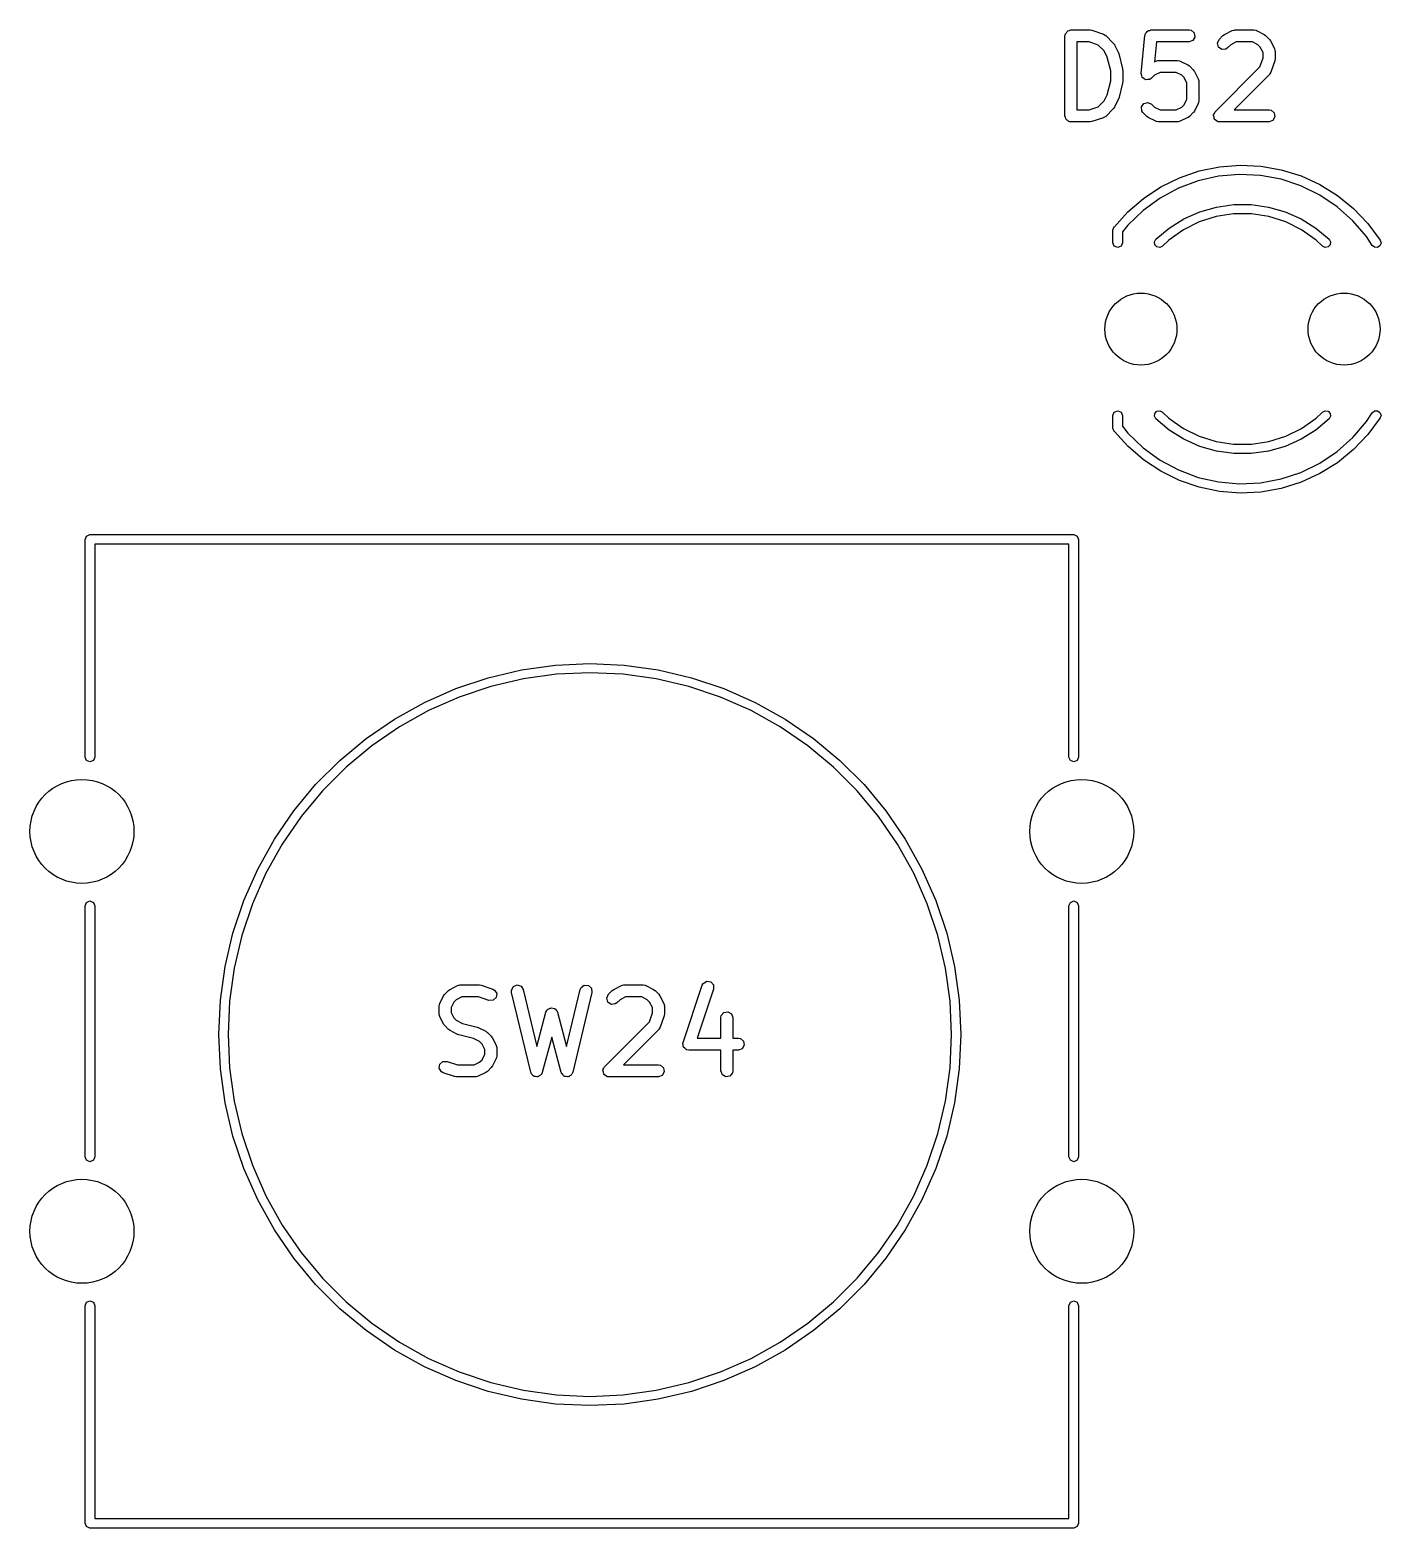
# Model space of a CAD drawing. Extents: x 36 to 247, y -101 to -40.
# Drawn here: x 176.63 to 193.52, y -78.87 to -60.14 of the extents above; entities that cross this region are included whole.
import ezdxf

# ---------------------------------------------------------------- set-up
doc = ezdxf.new("R2010")
doc.units = 0
doc.layers.add('BLACK', color=7, linetype='CONTINUOUS')

msp = doc.modelspace()

# ---------------------------------------------------------------- linework, layer by layer
at = {"layer": 'BLACK', "linetype": 'CONTINUOUS'}
for p, q in [((189.570714, -60.214819), (189.572431, -60.205077)), ((189.570714, -61.214819), (189.570714, -60.214819)), ((189.571853, -60.201795), (189.573519, -60.198909)), ((189.572431, -60.205077), (189.571853, -60.201795)), ((189.573519, -60.198909), (189.575237, -60.189167)), ((189.575237, -60.189167), (189.587762, -60.174239)), ((189.587762, -60.174239), (189.597505, -60.157366)), ((189.597505, -60.157366), (189.603863, -60.155051)), ((189.603863, -60.155051), (189.608214, -60.149867)), ((189.608214, -60.149867), (189.627405, -60.146482)), ((189.627405, -60.146482), (189.645714, -60.139819)), ((189.645714, -60.139819), (189.883809, -60.139819)), ((189.871639, -60.289819), (189.720714, -60.289819)), ((189.720714, -60.289819), (189.720714, -61.139819)), ((189.986152, -60.32799), (189.871639, -60.289819)), ((189.883809, -60.139819), (189.905891, -60.143712)), ((189.905891, -60.143712), (189.907526, -60.143668)), ((189.907526, -60.143668), (190.050383, -60.191287)), ((190.050383, -60.191287), (190.073288, -60.203689)), ((190.073288, -60.203689), (190.075635, -60.20751)), ((190.075635, -60.20751), (190.079699, -60.209405)), ((190.079699, -60.209405), (190.174937, -60.304643)), ((190.174937, -60.304643), (190.187799, -60.323011)), ((190.523467, -60.683546), (190.571086, -60.207356)), ((190.571086, -60.207356), (190.57216, -60.203537)), ((190.571853, -60.201795), (190.573407, -60.199102)), ((190.57216, -60.203537), (190.571853, -60.201795)), ((190.573407, -60.199102), (190.578139, -60.182282)), ((190.578139, -60.182282), (190.589541, -60.171159)), ((190.589541, -60.171159), (190.597505, -60.157366)), ((190.597505, -60.157366), (190.607356, -60.15378)), ((190.607356, -60.15378), (190.614863, -60.146458)), ((190.614863, -60.146458), (190.630746, -60.145266)), ((190.630746, -60.145266), (190.645714, -60.139819)), ((190.645714, -60.139819), (191.121904, -60.139819)), ((190.713588, -60.289819), (190.688769, -60.538009)), ((191.121904, -60.289819), (190.713588, -60.289819)), ((191.121904, -60.139819), (191.147556, -60.144342)), ((191.170113, -60.272272), (191.121904, -60.289819)), ((191.147556, -60.144342), (191.186856, -60.177319)), ((191.195765, -60.227843), (191.170113, -60.272272)), ((191.186856, -60.177319), (191.195765, -60.227843)), ((191.475762, -60.303521), (191.497443, -60.257024)), ((191.489039, -60.353075), (191.475762, -60.303521)), ((191.497443, -60.257024), (191.545062, -60.209405)), ((191.545062, -60.209405), (191.563428, -60.196545)), ((191.563428, -60.196545), (191.564554, -60.195356)), ((191.564554, -60.195356), (191.659792, -60.147737)), ((191.711038, -60.289819), (191.642522, -60.324077)), ((191.659792, -60.147737), (191.684758, -60.140311)), ((191.684758, -60.140311), (191.689119, -60.141352)), ((191.689119, -60.141352), (191.693333, -60.139819)), ((191.693333, -60.139819), (191.931428, -60.139819)), ((191.913723, -60.289819), (191.711038, -60.289819)), ((191.982239, -60.324077), (191.913723, -60.289819)), ((191.931428, -60.139819), (191.95708, -60.144342)), ((191.95708, -60.144342), (191.960515, -60.147224)), ((191.960515, -60.147224), (191.964969, -60.147737)), ((191.964969, -60.147737), (192.060207, -60.195356)), ((192.060207, -60.195356), (192.078217, -60.208714)), ((192.078217, -60.208714), (192.079699, -60.209405)), ((192.079699, -60.209405), (192.127318, -60.257024)), ((192.127318, -60.257024), (192.140177, -60.27539)), ((192.140177, -60.27539), (192.141367, -60.276516)), ((192.141367, -60.276516), (192.188986, -60.371754)), ((190.060265, -60.402103), (189.986152, -60.32799)), ((190.098758, -60.47909), (190.060265, -60.402103)), ((190.142142, -60.652624), (190.098758, -60.47909)), ((190.187799, -60.323011), (190.188986, -60.324135)), ((190.188986, -60.324135), (190.236605, -60.419373)), ((190.236605, -60.419373), (190.240295, -60.431779)), ((190.240295, -60.431779), (190.242284, -60.434724)), ((190.242284, -60.434724), (190.289903, -60.6252)), ((191.531065, -60.382502), (191.489039, -60.353075)), ((191.582172, -60.37803), (191.531065, -60.382502)), ((191.603509, -60.36309), (191.582172, -60.37803)), ((191.642522, -60.324077), (191.603509, -60.36309)), ((192.012646, -60.354484), (191.982239, -60.324077)), ((192.008732, -60.602876), (192.046904, -60.488363)), ((192.046904, -60.423), (192.012646, -60.354484)), ((192.046904, -60.488363), (192.046904, -60.423)), ((192.188986, -60.371754), (192.196412, -60.39672)), ((192.196412, -60.39672), (192.19537, -60.401081)), ((192.19537, -60.401081), (192.196904, -60.405295)), ((192.196904, -60.405295), (192.196904, -60.500533)), ((190.142142, -60.777013), (190.142142, -60.652624)), ((190.289903, -60.6252), (190.290956, -60.640132)), ((190.290956, -60.640132), (190.292142, -60.64339)), ((190.292142, -60.64339), (190.292142, -60.786247)), ((190.523381, -60.684473), (190.523589, -60.684026)), ((190.529907, -60.708832), (190.523381, -60.684473)), ((190.523589, -60.684026), (190.523467, -60.683546)), ((190.688769, -60.538009), (190.707411, -60.528689)), ((190.758657, -60.670771), (190.690141, -60.705029)), ((190.707411, -60.528689), (190.732377, -60.521263)), ((190.732377, -60.521263), (190.736738, -60.522304)), ((190.736738, -60.522304), (190.740952, -60.520771)), ((190.740952, -60.520771), (190.979047, -60.520771)), ((190.961342, -60.670771), (190.758657, -60.670771)), ((191.029858, -60.705029), (190.961342, -60.670771)), ((190.979047, -60.520771), (191.004699, -60.525294)), ((191.004699, -60.525294), (191.008134, -60.528176)), ((191.008134, -60.528176), (191.012588, -60.528689)), ((191.012588, -60.528689), (191.107826, -60.576308)), ((191.107826, -60.576308), (191.125836, -60.589666)), ((191.125836, -60.589666), (191.127318, -60.590357)), ((191.127318, -60.590357), (191.174937, -60.637976)), ((191.174937, -60.637976), (191.187796, -60.656342)), ((191.187796, -60.656342), (191.188986, -60.657468)), ((191.188986, -60.657468), (191.236605, -60.752706)), ((191.449824, -61.161786), (192.008732, -60.602876)), ((192.145436, -60.667107), (192.133033, -60.690012)), ((192.193055, -60.524251), (192.145436, -60.667107)), ((192.196904, -60.500533), (192.19301, -60.522615)), ((192.19301, -60.522615), (192.193055, -60.524251)), ((190.098758, -60.950547), (190.142142, -60.777013)), ((190.289903, -60.804437), (190.242284, -60.994913)), ((190.292142, -60.786247), (190.289542, -60.800988)), ((190.289542, -60.800988), (190.289903, -60.804437)), ((190.53613, -60.733262), (190.529907, -60.708832)), ((190.53653, -60.733549), (190.53613, -60.733262)), ((190.536658, -60.734027), (190.53653, -60.733549)), ((190.557292, -60.748475), (190.536658, -60.734027)), ((190.577786, -60.763208), (190.557292, -60.748475)), ((190.578279, -60.76317), (190.577786, -60.763208)), ((190.578684, -60.763454), (190.578279, -60.76317)), ((190.603787, -60.761257), (190.578684, -60.763454)), ((190.628946, -60.75937), (190.603787, -60.761257)), ((190.629299, -60.759024), (190.628946, -60.75937)), ((190.629791, -60.758982), (190.629299, -60.759024)), ((190.651128, -60.744042), (190.629791, -60.758982)), ((190.690141, -60.705029), (190.651128, -60.744042)), ((191.060265, -60.735436), (191.029858, -60.705029)), ((191.094523, -60.803952), (191.060265, -60.735436)), ((191.094523, -61.006637), (191.094523, -60.803952)), ((191.236605, -60.752706), (191.244031, -60.777672)), ((191.244031, -60.777672), (191.242989, -60.782033)), ((191.242989, -60.782033), (191.244523, -60.786247)), ((191.244523, -60.786247), (191.244523, -61.024342)), ((192.127318, -60.696423), (191.683923, -61.139819)), ((192.129213, -60.692358), (192.127318, -60.696423)), ((192.133033, -60.690012), (192.129213, -60.692358)), ((189.986152, -61.101647), (190.060264, -61.027534)), ((190.060264, -61.027534), (190.098758, -60.950547)), ((190.236605, -61.010264), (190.188986, -61.105502)), ((190.237011, -61.006735), (190.236605, -61.010264)), ((190.242284, -60.994913), (190.237011, -61.006735)), ((190.525651, -61.100168), (190.555077, -61.058143)), ((190.555077, -61.058143), (190.604632, -61.044866)), ((190.604632, -61.044866), (190.651129, -61.066548)), ((191.060264, -61.075153), (191.094523, -61.006637)), ((191.236605, -61.057883), (191.188986, -61.153121)), ((191.237117, -61.053429), (191.236605, -61.057883)), ((191.24, -61.049994), (191.237117, -61.053429)), ((191.244523, -61.024342), (191.24, -61.049994)), ((189.577377, -61.233127), (189.570714, -61.214819)), ((189.580762, -61.252319), (189.577377, -61.233127)), ((189.720714, -61.139819), (189.871639, -61.139819)), ((189.871639, -61.139819), (189.986152, -61.101647)), ((190.050383, -61.238351), (189.907526, -61.28597)), ((190.053895, -61.235563), (190.050383, -61.238351)), ((190.058362, -61.235173), (190.053895, -61.235563)), ((190.079699, -61.220233), (190.058362, -61.235173)), ((190.174938, -61.124993), (190.079699, -61.220233)), ((190.175629, -61.12351), (190.174938, -61.124993)), ((190.188986, -61.105502), (190.175629, -61.12351)), ((190.530121, -61.151275), (190.525651, -61.100168)), ((190.545061, -61.172612), (190.530121, -61.151275)), ((190.59268, -61.220232), (190.545061, -61.172612)), ((190.594161, -61.220922), (190.59268, -61.220232)), ((190.612173, -61.234282), (190.594161, -61.220922)), ((190.707411, -61.281901), (190.612173, -61.234282)), ((190.651129, -61.066548), (190.690141, -61.105561)), ((190.690141, -61.105561), (190.758657, -61.139819)), ((190.758657, -61.139819), (190.961342, -61.139819)), ((190.961342, -61.139819), (191.029857, -61.105561)), ((191.107826, -61.234282), (191.012588, -61.281901)), ((191.029857, -61.105561), (191.060264, -61.075153)), ((191.10895, -61.233094), (191.107826, -61.234282)), ((191.127319, -61.220232), (191.10895, -61.233094)), ((191.174937, -61.172613), (191.127319, -61.220232)), ((191.175627, -61.171131), (191.174937, -61.172613)), ((191.188986, -61.153121), (191.175627, -61.171131)), ((191.428143, -61.208283), (191.429592, -61.205175)), ((191.433984, -61.230085), (191.428143, -61.208283)), ((191.428996, -61.201795), (191.440286, -61.182239)), ((191.429592, -61.205175), (191.428996, -61.201795)), ((191.437905, -61.252319), (191.433984, -61.230085)), ((191.440286, -61.182239), (191.449824, -61.161786)), ((191.683923, -61.139819), (192.121904, -61.139819)), ((192.121904, -61.139819), (192.147556, -61.144342)), ((192.147556, -61.144342), (192.186856, -61.177319)), ((192.195765, -61.227843), (192.170113, -61.272272)), ((192.186856, -61.177319), (192.195765, -61.227843)), ((189.585946, -61.256669), (189.580762, -61.252319)), ((189.588261, -61.263028), (189.585946, -61.256669)), ((189.605134, -61.27277), (189.588261, -61.263028)), ((189.620062, -61.285296), (189.605134, -61.27277)), ((189.629804, -61.287013), (189.620062, -61.285296)), ((189.63269, -61.28868), (189.629804, -61.287013)), ((189.635972, -61.288101), (189.63269, -61.28868)), ((189.645714, -61.289819), (189.635972, -61.288101)), ((189.883809, -61.289819), (189.645714, -61.289819)), ((189.885347, -61.289258), (189.883809, -61.289819)), ((189.907526, -61.28597), (189.885347, -61.289258)), ((190.711864, -61.282413), (190.707411, -61.281901)), ((190.7153, -61.285296), (190.711864, -61.282413)), ((190.740952, -61.289819), (190.7153, -61.285296)), ((190.979047, -61.289819), (190.740952, -61.289819)), ((190.98326, -61.288285), (190.979047, -61.289819)), ((190.987621, -61.289327), (190.98326, -61.288285)), ((191.012588, -61.281901), (190.987621, -61.289327)), ((191.440532, -61.254523), (191.437905, -61.252319)), ((191.44142, -61.257837), (191.440532, -61.254523)), ((191.459911, -61.270785), (191.44142, -61.257837)), ((191.477205, -61.285296), (191.459911, -61.270785)), ((191.481789, -61.286104), (191.477205, -61.285296)), ((191.483446, -61.287264), (191.481789, -61.286104)), ((191.486734, -61.286976), (191.483446, -61.287264)), ((191.502857, -61.289819), (191.486734, -61.286976)), ((192.121904, -61.289819), (191.502857, -61.289819)), ((192.170113, -61.272272), (192.121904, -61.289819)), ((190.769315, -62.102165), (191.001946, -61.987524)), ((191.001946, -61.987524), (191.24719, -61.903171)), ((191.491445, -61.968668), (191.235734, -62.026594)), ((191.24719, -61.903171), (191.501122, -61.850457)), ((191.75264, -61.945852), (191.491445, -61.968668)), ((191.501122, -61.850457), (191.759677, -61.830225)), ((192.014522, -61.958564), (191.75264, -61.945852)), ((191.759677, -61.830225), (192.018718, -61.8428)), ((192.272279, -62.006572), (192.014522, -61.958564)), ((192.018718, -61.8428), (192.274098, -61.88798)), ((192.274098, -61.88798), (192.52173, -61.965041)), ((192.52173, -61.965041), (192.75765, -62.072751)), ((190.553019, -62.24526), (190.769315, -62.102165)), ((190.990204, -62.118565), (190.759366, -62.242893)), ((191.235734, -62.026594), (190.990204, -62.118565)), ((192.521178, -62.088993), (192.272279, -62.006572)), ((192.756645, -62.204314), (192.521178, -62.088993)), ((192.75765, -62.072751), (192.978084, -62.209386)), ((190.356521, -62.414519), (190.553019, -62.24526)), ((190.759366, -62.242893), (190.54746, -62.397293)), ((191.257145, -62.413827), (191.466141, -62.353988)), ((191.466141, -62.353988), (191.681425, -62.323784)), ((191.681425, -62.323784), (191.898818, -62.323801)), ((191.898818, -62.323801), (192.114098, -62.354039)), ((192.114098, -62.354039), (192.323084, -62.413911)), ((192.974355, -62.350416), (192.756645, -62.204314)), ((193.17031, -62.524615), (192.974355, -62.350416)), ((192.978084, -62.209386), (193.179503, -62.372758)), ((190.188353, -62.601251), (190.356521, -62.414519)), ((190.54746, -62.397293), (190.358378, -62.578929)), ((190.874056, -62.617208), (191.058498, -62.502139)), ((191.249668, -62.540649), (191.051344, -62.638949)), ((191.058498, -62.502139), (191.257145, -62.413827)), ((191.460685, -62.473809), (191.249668, -62.540649)), ((191.679438, -62.440001), (191.460685, -62.473809)), ((191.900788, -62.440019), (191.679438, -62.440001)), ((192.119535, -62.473861), (191.900788, -62.440019)), ((192.330541, -62.540733), (192.119535, -62.473861)), ((192.323084, -62.413911), (192.521718, -62.502253)), ((192.52885, -62.639065), (192.330541, -62.540733)), ((192.521718, -62.502253), (192.706142, -62.617352)), ((193.34091, -62.723711), (193.17031, -62.524615)), ((193.179503, -62.372758), (193.358683, -62.560254)), ((190.17, -62.644), (190.170366, -62.643116)), ((190.17, -62.8), (190.17, -62.644)), ((190.170052, -62.641993), (190.182965, -62.607232)), ((190.170366, -62.643116), (190.170052, -62.641993)), ((190.182965, -62.607232), (190.182966, -62.607233)), ((190.182966, -62.607233), (190.187158, -62.602578)), ((190.187158, -62.602578), (190.187574, -62.601574)), ((190.187574, -62.601574), (190.188353, -62.601251)), ((190.358378, -62.578929), (190.29, -62.66535)), ((190.29, -62.66535), (190.29, -62.8)), ((190.707401, -62.756801), (190.874056, -62.617208)), ((191.051344, -62.638949), (190.87037, -62.766402)), ((192.709804, -62.766546), (192.52885, -62.639065)), ((192.706142, -62.617352), (192.872775, -62.75697)), ((193.411912, -62.833913), (193.34091, -62.723711)), ((193.358683, -62.560254), (193.512756, -62.768872)), ((190.187574, -62.842426), (190.17, -62.8)), ((190.23, -62.86), (190.187574, -62.842426)), ((190.272426, -62.842426), (190.23, -62.86)), ((190.29, -62.8), (190.272426, -62.842426)), ((190.68996, -62.789525), (190.707401, -62.7568)), ((190.695086, -62.826251), (190.68996, -62.789525)), ((190.72082, -62.85295), (190.695086, -62.826251)), ((190.707401, -62.7568), (190.707401, -62.756801)), ((190.757333, -62.859424), (190.72082, -62.85295)), ((190.790677, -62.8432), (190.757333, -62.859424)), ((190.790678, -62.843201), (190.790677, -62.8432)), ((190.87037, -62.766402), (190.790678, -62.843201)), ((192.789484, -62.843357), (192.709804, -62.766546)), ((192.789485, -62.843356), (192.789484, -62.843357)), ((192.822827, -62.859586), (192.789485, -62.843356)), ((192.85934, -62.853117), (192.822827, -62.859586)), ((192.885079, -62.826422), (192.85934, -62.853117)), ((192.872775, -62.75697), (192.89021, -62.789697)), ((192.89021, -62.789697), (192.885079, -62.826422)), ((193.411913, -62.833913), (193.411912, -62.833913)), ((193.440658, -62.857339), (193.411913, -62.833913)), ((193.477683, -62.859396), (193.440658, -62.857339)), ((193.508845, -62.839297), (193.477683, -62.859396)), ((193.522243, -62.804719), (193.508845, -62.839297)), ((193.512756, -62.768872), (193.512757, -62.768871)), ((193.512757, -62.768871), (193.522243, -62.804719)), ((190.17, -64.96), (190.187574, -64.917574)), ((190.17, -65.116), (190.17, -64.96)), ((190.187574, -64.917574), (190.23, -64.9)), ((190.23, -64.9), (190.272426, -64.917574)), ((190.272426, -64.917574), (190.29, -64.96)), ((190.29, -64.96), (190.29, -65.094649)), ((190.68996, -64.970475), (190.695086, -64.933749)), ((190.707401, -65.0032), (190.68996, -64.970475)), ((190.695086, -64.933749), (190.72082, -64.90705)), ((190.72082, -64.90705), (190.757333, -64.900576)), ((190.757333, -64.900576), (190.790677, -64.9168)), ((190.790677, -64.9168), (190.790678, -64.916799)), ((190.790678, -64.916799), (190.87037, -64.993598)), ((190.87037, -64.993598), (191.051344, -65.121051)), ((192.52885, -65.120935), (192.709804, -64.993454)), ((192.709804, -64.993454), (192.789484, -64.916643)), ((192.789484, -64.916643), (192.789485, -64.916644)), ((192.789485, -64.916644), (192.822827, -64.900414)), ((192.822827, -64.900414), (192.85934, -64.906883)), ((192.85934, -64.906883), (192.885079, -64.933578)), ((192.89021, -64.970303), (192.872775, -65.00303)), ((192.885079, -64.933578), (192.89021, -64.970303)), ((193.34091, -65.036289), (193.411912, -64.926087)), ((193.512756, -64.991128), (193.358683, -65.199746)), ((193.411912, -64.926087), (193.411913, -64.926087)), ((193.411913, -64.926087), (193.440658, -64.902661)), ((193.440658, -64.902661), (193.477683, -64.900604)), ((193.477683, -64.900604), (193.508845, -64.920703)), ((193.508845, -64.920703), (193.522243, -64.955281)), ((193.512757, -64.991129), (193.512756, -64.991128)), ((193.522243, -64.955281), (193.512757, -64.991129)), ((190.170366, -65.116883), (190.17, -65.116)), ((190.170052, -65.118007), (190.170366, -65.116883)), ((190.182965, -65.152768), (190.170052, -65.118007)), ((190.182966, -65.152767), (190.182965, -65.152768)), ((190.187158, -65.157421), (190.182966, -65.152767)), ((190.187574, -65.158426), (190.187158, -65.157421)), ((190.188353, -65.158748), (190.187574, -65.158426)), ((190.356521, -65.345481), (190.188353, -65.158748)), ((190.29, -65.094649), (190.358378, -65.181071)), ((190.874056, -65.142792), (190.707401, -65.003199)), ((190.707401, -65.003199), (190.707401, -65.0032)), ((191.058498, -65.257861), (190.874056, -65.142792)), ((191.051344, -65.121051), (191.249668, -65.219351)), ((192.330541, -65.219267), (192.52885, -65.120935)), ((192.706142, -65.142648), (192.521718, -65.257747)), ((192.872775, -65.00303), (192.706142, -65.142648)), ((193.17031, -65.235385), (193.34091, -65.036289)), ((190.553019, -65.51474), (190.356521, -65.345481)), ((190.358378, -65.181071), (190.54746, -65.362707)), ((190.54746, -65.362707), (190.759366, -65.517107)), ((191.257145, -65.346173), (191.058498, -65.257861)), ((191.249668, -65.219351), (191.460685, -65.286191)), ((191.466141, -65.406012), (191.257145, -65.346173)), ((191.460685, -65.286191), (191.679438, -65.319999)), ((191.679438, -65.319999), (191.900788, -65.319981)), ((191.900788, -65.319981), (192.119535, -65.286139)), ((192.323084, -65.346089), (192.114098, -65.405961)), ((192.119535, -65.286139), (192.330541, -65.219267)), ((192.521718, -65.257747), (192.323084, -65.346089)), ((192.974355, -65.409584), (193.17031, -65.235385)), ((193.358683, -65.199746), (193.179503, -65.387242)), ((190.769315, -65.657835), (190.553019, -65.51474)), ((190.759366, -65.517107), (190.990204, -65.641435)), ((191.681425, -65.436216), (191.466141, -65.406012)), ((191.898818, -65.436199), (191.681425, -65.436216)), ((192.114098, -65.405961), (191.898818, -65.436199)), ((192.756645, -65.555686), (192.974355, -65.409584)), ((192.978084, -65.550614), (192.75765, -65.687249)), ((193.179503, -65.387242), (192.978084, -65.550614)), ((191.001946, -65.772476), (190.769315, -65.657835)), ((190.990204, -65.641435), (191.235734, -65.733406)), ((191.235734, -65.733406), (191.491445, -65.791332)), ((192.272279, -65.753428), (192.521178, -65.671007)), ((192.521178, -65.671007), (192.756645, -65.555686)), ((192.75765, -65.687249), (192.52173, -65.794959)), ((191.24719, -65.856829), (191.001946, -65.772476)), ((191.501122, -65.909543), (191.24719, -65.856829)), ((191.491445, -65.791332), (191.75264, -65.814148)), ((191.759677, -65.929775), (191.501122, -65.909543)), ((191.75264, -65.814148), (192.014522, -65.801436)), ((192.018718, -65.9172), (191.759677, -65.929775)), ((192.014522, -65.801436), (192.272279, -65.753428)), ((192.274098, -65.87202), (192.018718, -65.9172)), ((192.52173, -65.794959), (192.274098, -65.87202)), ((177.32, -66.51), (177.337574, -66.467574)), ((177.337574, -66.467574), (177.38, -66.45)), ((177.38, -66.45), (189.68, -66.45)), ((189.68, -66.45), (189.722426, -66.467574)), ((189.722426, -66.467574), (189.74, -66.51)), ((177.32, -69.23), (177.32, -66.51)), ((189.62, -66.57), (177.44, -66.57)), ((177.44, -66.57), (177.44, -69.23)), ((189.62, -69.23), (189.62, -66.57)), ((189.74, -66.51), (189.74, -69.23)), ((182.360464, -68.238043), (182.777577, -68.139939)), ((182.777577, -68.139939), (183.201962, -68.080739)), ((183.201962, -68.080739), (183.63, -68.06095)), ((183.63, -68.176123), (183.212589, -68.195421)), ((183.63, -68.06095), (184.058038, -68.080739)), ((184.047411, -68.195421), (183.63, -68.176123)), ((184.058038, -68.080739), (184.482423, -68.139939)), ((184.482423, -68.139939), (184.899536, -68.238043)), ((181.954182, -68.374215), (182.360464, -68.238043)), ((182.391982, -68.348819), (181.995787, -68.48161)), ((182.79874, -68.253151), (182.391982, -68.348819)), ((183.212589, -68.195421), (182.79874, -68.253151)), ((184.46126, -68.253151), (184.047411, -68.195421)), ((184.868018, -68.348819), (184.46126, -68.253151)), ((185.264213, -68.48161), (184.868018, -68.348819)), ((184.899536, -68.238043), (185.305818, -68.374215)), ((181.187855, -68.7558), (181.562197, -68.547293)), ((181.562197, -68.547293), (181.954182, -68.374215)), ((181.995787, -68.48161), (181.613535, -68.650391)), ((185.646465, -68.650391), (185.264213, -68.48161)), ((185.305818, -68.374215), (185.697803, -68.547293)), ((185.697803, -68.547293), (186.072145, -68.7558)), ((181.613535, -68.650391), (181.248486, -68.853722)), ((186.011514, -68.853722), (185.646465, -68.650391)), ((180.834348, -68.997958), (181.187855, -68.7558)), ((181.248486, -68.853722), (180.903755, -69.089868)), ((186.356245, -69.089868), (186.011514, -68.853722)), ((186.072145, -68.7558), (186.425652, -68.997958)), ((180.504692, -69.271701), (180.834348, -68.997958)), ((180.903755, -69.089868), (180.582284, -69.356815)), ((186.677716, -69.356815), (186.356245, -69.089868)), ((186.425652, -68.997958), (186.755308, -69.271701)), ((177.337574, -69.272426), (177.32, -69.23)), ((177.38, -69.29), (177.337574, -69.272426)), ((177.422426, -69.272426), (177.38, -69.29)), ((177.44, -69.23), (177.422426, -69.272426)), ((180.201701, -69.574692), (180.504692, -69.271701)), ((186.755308, -69.271701), (187.058299, -69.574692)), ((189.637574, -69.272426), (189.62, -69.23)), ((189.68, -69.29), (189.637574, -69.272426)), ((189.722426, -69.272426), (189.68, -69.29)), ((189.74, -69.23), (189.722426, -69.272426)), ((180.582284, -69.356815), (180.286815, -69.652284)), ((186.973185, -69.652284), (186.677716, -69.356815)), ((179.927958, -69.904348), (180.201701, -69.574692)), ((180.286815, -69.652284), (180.019868, -69.973755)), ((187.240132, -69.973755), (186.973185, -69.652284)), ((187.058299, -69.574692), (187.332042, -69.904348)), ((179.6858, -70.257855), (179.927958, -69.904348)), ((180.019868, -69.973755), (179.783722, -70.318486)), ((187.476278, -70.318486), (187.240132, -69.973755)), ((187.332042, -69.904348), (187.5742, -70.257855)), ((179.477293, -70.632197), (179.6858, -70.257855)), ((179.783722, -70.318486), (179.580391, -70.683535)), ((187.679609, -70.683535), (187.476278, -70.318486)), ((187.5742, -70.257855), (187.782707, -70.632197)), ((179.304215, -71.024182), (179.477293, -70.632197)), ((179.580391, -70.683535), (179.41161, -71.065787)), ((187.84839, -71.065787), (187.679609, -70.683535)), ((187.782707, -70.632197), (187.955785, -71.024182)), ((177.32, -71.09), (177.337574, -71.047574)), ((177.32, -74.23), (177.32, -71.09)), ((177.337574, -71.047574), (177.38, -71.03)), ((177.38, -71.03), (177.422426, -71.047574)), ((177.422426, -71.047574), (177.44, -71.09)), ((177.44, -71.09), (177.44, -74.23)), ((179.168043, -71.430464), (179.304215, -71.024182)), ((179.41161, -71.065787), (179.278819, -71.461982)), ((187.981181, -71.461982), (187.84839, -71.065787)), ((187.955785, -71.024182), (188.091957, -71.430464)), ((189.62, -71.09), (189.637574, -71.047574)), ((189.62, -74.23), (189.62, -71.09)), ((189.637574, -71.047574), (189.68, -71.03)), ((189.68, -71.03), (189.722426, -71.047574)), ((189.722426, -71.047574), (189.74, -71.09)), ((189.74, -71.09), (189.74, -74.23)), ((179.069939, -71.847577), (179.168043, -71.430464)), ((179.278819, -71.461982), (179.183151, -71.86874)), ((188.076849, -71.86874), (187.981181, -71.461982)), ((188.091957, -71.430464), (188.190061, -71.847577)), ((179.010739, -72.271962), (179.069939, -71.847577)), ((179.183151, -71.86874), (179.125421, -72.282589)), ((188.134579, -72.282589), (188.076849, -71.86874)), ((188.190061, -71.847577), (188.249261, -72.271962)), ((181.882173, -72.135356), (181.977411, -72.087737)), ((181.977411, -72.087737), (182.002377, -72.080311)), ((182.002377, -72.080311), (182.006738, -72.081352)), ((182.006738, -72.081352), (182.010952, -72.079819)), ((182.010952, -72.079819), (182.249047, -72.079819)), ((182.249047, -72.079819), (182.271129, -72.083712)), ((182.271129, -72.083712), (182.272764, -72.083668)), ((182.272764, -72.083668), (182.415621, -72.131287)), ((182.650736, -72.146188), (182.673714, -72.100319)), ((182.673714, -72.100319), (182.7208, -72.07995)), ((182.7208, -72.07995), (182.769962, -72.094614)), ((182.769962, -72.094614), (182.798198, -72.137447)), ((183.519762, -72.113541), (183.560945, -72.082948)), ((183.560945, -72.082948), (183.612159, -72.085983)), ((183.612159, -72.085983), (183.649438, -72.121228)), ((183.929792, -72.135356), (184.02503, -72.087737)), ((184.02503, -72.087737), (184.049996, -72.080311)), ((184.049996, -72.080311), (184.054357, -72.081352)), ((184.054357, -72.081352), (184.058571, -72.079819)), ((184.058571, -72.079819), (184.296666, -72.079819)), ((184.296666, -72.079819), (184.322318, -72.084342)), ((184.322318, -72.084342), (184.325753, -72.087224)), ((184.325753, -72.087224), (184.330207, -72.087737)), ((184.330207, -72.087737), (184.425445, -72.135356)), ((184.796944, -72.797768), (185.035039, -72.083483)), ((185.035039, -72.083483), (185.047441, -72.060578)), ((185.047441, -72.060578), (185.091154, -72.033723)), ((185.091154, -72.033723), (185.141902, -72.041248)), ((185.141902, -72.041248), (185.17594, -72.079634)), ((185.17594, -72.079634), (185.177341, -72.130918)), ((178.99095, -72.7), (179.010739, -72.271962)), ((179.125421, -72.282589), (179.106123, -72.7)), ((181.753394, -72.311754), (181.801013, -72.216516)), ((181.801013, -72.216516), (181.814371, -72.198505)), ((181.814371, -72.198505), (181.815062, -72.197024)), ((181.815062, -72.197024), (181.862681, -72.149405)), ((181.862681, -72.149405), (181.881047, -72.136545)), ((181.881047, -72.136545), (181.882173, -72.135356)), ((181.929734, -72.294484), (181.895476, -72.363)), ((181.960141, -72.264077), (181.929734, -72.294484)), ((182.028657, -72.229819), (181.960141, -72.264077)), ((182.236877, -72.229819), (182.028657, -72.229819)), ((182.368186, -72.273589), (182.236877, -72.229819)), ((182.41947, -72.272188), (182.368186, -72.273589)), ((182.415621, -72.131287), (182.438526, -72.143689)), ((182.457856, -72.23815), (182.41947, -72.272188)), ((182.438526, -72.143689), (182.465381, -72.187402)), ((182.465381, -72.187402), (182.457856, -72.23815)), ((182.652278, -72.172191), (182.650736, -72.146188)), ((182.890373, -73.172191), (182.652278, -72.172191)), ((182.798198, -72.137447), (182.967449, -72.848303)), ((183.340168, -72.848303), (183.509421, -72.137448)), ((183.655341, -72.172191), (183.417245, -73.172191)), ((183.509421, -72.137448), (183.519762, -72.113541)), ((183.649438, -72.121228), (183.655341, -72.172191)), ((183.841, -72.243521), (183.862681, -72.197024)), ((183.854277, -72.293075), (183.841, -72.243521)), ((183.896303, -72.322502), (183.854277, -72.293075)), ((183.862681, -72.197024), (183.9103, -72.149405)), ((183.9103, -72.149405), (183.928666, -72.136545)), ((183.928666, -72.136545), (183.929792, -72.135356)), ((184.00776, -72.264077), (183.968747, -72.30309)), ((184.076276, -72.229819), (184.00776, -72.264077)), ((184.278961, -72.229819), (184.076276, -72.229819)), ((184.347477, -72.264077), (184.278961, -72.229819)), ((184.377884, -72.294484), (184.347477, -72.264077)), ((184.412142, -72.363), (184.377884, -72.294484)), ((184.425445, -72.135356), (184.443455, -72.148714)), ((184.443455, -72.148714), (184.444937, -72.149405)), ((184.444937, -72.149405), (184.492556, -72.197024)), ((184.492556, -72.197024), (184.505415, -72.21539)), ((184.505415, -72.21539), (184.506605, -72.216516)), ((184.506605, -72.216516), (184.554224, -72.311754)), ((185.177341, -72.130918), (184.972152, -72.746485)), ((188.153877, -72.7), (188.134579, -72.282589)), ((188.249261, -72.271962), (188.26905, -72.7)), ((181.745476, -72.345295), (181.749999, -72.319643)), ((181.745476, -72.440533), (181.745476, -72.345295)), ((181.747009, -72.444746), (181.745476, -72.440533)), ((181.745968, -72.449107), (181.747009, -72.444746)), ((181.753394, -72.474074), (181.745968, -72.449107)), ((181.749999, -72.319643), (181.752881, -72.316207)), ((181.752881, -72.316207), (181.753394, -72.311754)), ((181.801013, -72.569312), (181.753394, -72.474074)), ((181.895476, -72.363), (181.895476, -72.422828)), ((181.895476, -72.422828), (181.929734, -72.491344)), ((182.967449, -72.848303), (183.081341, -72.421208)), ((183.081341, -72.421208), (183.092321, -72.397588)), ((183.092321, -72.397588), (183.097934, -72.393647)), ((183.097934, -72.393647), (183.10084, -72.387436)), ((183.10084, -72.387436), (183.118431, -72.379258)), ((183.118431, -72.379258), (183.134311, -72.368111)), ((183.134311, -72.368111), (183.141143, -72.3687)), ((183.141143, -72.3687), (183.147362, -72.36581)), ((183.147362, -72.36581), (183.166091, -72.370852)), ((183.166091, -72.370852), (183.185425, -72.372521)), ((183.185425, -72.372521), (183.190281, -72.377365)), ((183.190281, -72.377365), (183.1969, -72.379148)), ((183.1969, -72.379148), (183.208006, -72.395049)), ((183.208006, -72.395049), (183.221744, -72.408755)), ((183.221744, -72.408755), (183.222349, -72.415585)), ((183.222349, -72.415585), (183.226277, -72.421208)), ((183.226277, -72.421208), (183.340168, -72.848303)), ((183.94741, -72.31803), (183.896303, -72.322502)), ((183.968747, -72.30309), (183.94741, -72.31803)), ((184.37397, -72.542876), (184.412142, -72.428363)), ((184.412142, -72.428363), (184.412142, -72.363)), ((184.558293, -72.464251), (184.510674, -72.607107)), ((184.554224, -72.311754), (184.56165, -72.33672)), ((184.562142, -72.440533), (184.558248, -72.462615)), ((184.558248, -72.462615), (184.558293, -72.464251)), ((184.56165, -72.33672), (184.560608, -72.341081)), ((184.560608, -72.341081), (184.562142, -72.345295)), ((184.562142, -72.345295), (184.562142, -72.440533)), ((185.269285, -72.488152), (185.273808, -72.4625)), ((185.273808, -72.4625), (185.306785, -72.4232)), ((185.306785, -72.4232), (185.357309, -72.414291)), ((185.357309, -72.414291), (185.401738, -72.439943)), ((185.401738, -72.439943), (185.419285, -72.488152)), ((181.802202, -72.570437), (181.801013, -72.569312)), ((181.815062, -72.588804), (181.802202, -72.570437)), ((181.862681, -72.636423), (181.815062, -72.588804)), ((181.864162, -72.637114), (181.862681, -72.636423)), ((181.882173, -72.650472), (181.864162, -72.637114)), ((181.977411, -72.698091), (181.882173, -72.650472)), ((181.929734, -72.491344), (181.960141, -72.521751)), ((181.960141, -72.521751), (182.037128, -72.560244)), ((182.037128, -72.560244), (182.219618, -72.605867)), ((182.219618, -72.605867), (182.23144, -72.611139)), ((182.23144, -72.611139), (182.234969, -72.611546)), ((182.234969, -72.611546), (182.330207, -72.659165)), ((182.330207, -72.659165), (182.348217, -72.672523)), ((182.348217, -72.672523), (182.349699, -72.673214)), ((183.815062, -73.101786), (184.37397, -72.542876)), ((184.492556, -72.636423), (184.049161, -73.079819)), ((184.494451, -72.632358), (184.492556, -72.636423)), ((184.498271, -72.630012), (184.494451, -72.632358)), ((184.510674, -72.607107), (184.498271, -72.630012)), ((185.269285, -72.746485), (185.269285, -72.488152)), ((185.419285, -72.488152), (185.419285, -72.746485)), ((179.010739, -73.128038), (178.99095, -72.7)), ((179.106123, -72.7), (179.125421, -73.117411)), ((181.980939, -72.698497), (181.977411, -72.698091)), ((181.992762, -72.70377), (181.980939, -72.698497)), ((182.175252, -72.749392), (181.992762, -72.70377)), ((182.252239, -72.787886), (182.175252, -72.749392)), ((182.282646, -72.818293), (182.252239, -72.787886)), ((182.316904, -72.886809), (182.282646, -72.818293)), ((182.349699, -72.673214), (182.397318, -72.720833)), ((182.397318, -72.720833), (182.410177, -72.739199)), ((182.410177, -72.739199), (182.411367, -72.740325)), ((182.411367, -72.740325), (182.458986, -72.835563)), ((182.458986, -72.835563), (182.466412, -72.860529)), ((183.153808, -72.731613), (183.035801, -73.174144)), ((183.271817, -73.174144), (183.153808, -72.731613)), ((184.794234, -72.808461), (184.7971, -72.803496)), ((184.797786, -72.828607), (184.794234, -72.808461)), ((184.7971, -72.803496), (184.796944, -72.797768)), ((184.798345, -72.849052), (184.797786, -72.828607)), ((184.802147, -72.85334), (184.798345, -72.849052)), ((184.803143, -72.858985), (184.802147, -72.85334)), ((184.81881, -72.872131), (184.803143, -72.858985)), ((184.972152, -72.746485), (185.269285, -72.746485)), ((185.419285, -72.746485), (185.487142, -72.746485)), ((185.487142, -72.746485), (185.512794, -72.751008)), ((185.512794, -72.751008), (185.552094, -72.783985)), ((185.561003, -72.834509), (185.535351, -72.878938)), ((185.552094, -72.783985), (185.561003, -72.834509)), ((188.134579, -73.117411), (188.153877, -72.7)), ((188.26905, -72.7), (188.249261, -73.128038)), ((181.754524, -73.071487), (181.792909, -73.03745)), ((181.792909, -73.03745), (181.844193, -73.036049)), ((181.844193, -73.036049), (181.975503, -73.079819)), ((182.183723, -73.079819), (182.252238, -73.045561)), ((182.252238, -73.045561), (182.282645, -73.015153)), ((182.282645, -73.015153), (182.316904, -72.946637)), ((182.316904, -72.946637), (182.316904, -72.886809)), ((182.458986, -72.997883), (182.411367, -73.093121)), ((182.459498, -72.993429), (182.458986, -72.997883)), ((182.462381, -72.989994), (182.459498, -72.993429)), ((182.466904, -72.964342), (182.462381, -72.989994)), ((182.466412, -72.860529), (182.46537, -72.86489)), ((182.46537, -72.86489), (182.466904, -72.869104)), ((182.466904, -72.869104), (182.466904, -72.964342)), ((184.832382, -72.887437), (184.81881, -72.872131)), ((184.838052, -72.888277), (184.832382, -72.887437)), ((184.842443, -72.891962), (184.838052, -72.888277)), ((184.868095, -72.896485), (184.842443, -72.891962)), ((185.269285, -72.896485), (184.868095, -72.896485)), ((185.269285, -73.154819), (185.269285, -72.896485)), ((185.487142, -72.896485), (185.419285, -72.896485)), ((185.419285, -72.896485), (185.419285, -73.154819)), ((185.535351, -72.878938), (185.487142, -72.896485)), ((179.069939, -73.552423), (179.010739, -73.128038)), ((179.125421, -73.117411), (179.183151, -73.53126)), ((181.746999, -73.122236), (181.754524, -73.071487)), ((181.773854, -73.165948), (181.746999, -73.122236)), ((181.796759, -73.178351), (181.773854, -73.165948)), ((181.939615, -73.22597), (181.796759, -73.178351)), ((181.94125, -73.225925), (181.939615, -73.22597)), ((181.963333, -73.229819), (181.94125, -73.225925)), ((182.201428, -73.229819), (181.963333, -73.229819)), ((181.975503, -73.079819), (182.183723, -73.079819)), ((182.205641, -73.228285), (182.201428, -73.229819)), ((182.210002, -73.229327), (182.205641, -73.228285)), ((182.234969, -73.221901), (182.210002, -73.229327)), ((182.330207, -73.174282), (182.234969, -73.221901)), ((182.331331, -73.173094), (182.330207, -73.174282)), ((182.3497, -73.160232), (182.331331, -73.173094)), ((182.397318, -73.112613), (182.3497, -73.160232)), ((182.398008, -73.111131), (182.397318, -73.112613)), ((182.411367, -73.093121), (182.398008, -73.111131)), ((182.894702, -73.178759), (182.890373, -73.172191)), ((182.895398, -73.186597), (182.894702, -73.178759)), ((182.908458, -73.199626), (182.895398, -73.186597)), ((182.918609, -73.215024), (182.908458, -73.199626)), ((182.926147, -73.217272), (182.918609, -73.215024)), ((182.931718, -73.22283), (182.926147, -73.217272)), ((182.950094, -73.224415), (182.931718, -73.22283)), ((182.967771, -73.229688), (182.950094, -73.224415)), ((182.974993, -73.226563), (182.967771, -73.229688)), ((182.982831, -73.22724), (182.974993, -73.226563)), ((182.997927, -73.216642), (182.982831, -73.22724)), ((183.014857, -73.209319), (182.997927, -73.216642)), ((183.01838, -73.202284), (183.014857, -73.209319)), ((183.024821, -73.197764), (183.01838, -73.202284)), ((183.035801, -73.174144), (183.024821, -73.197764)), ((183.276322, -73.180595), (183.271817, -73.174144)), ((183.277228, -73.18841), (183.276322, -73.180595)), ((183.290633, -73.201083), (183.277228, -73.18841)), ((183.301194, -73.216204), (183.290633, -73.201083)), ((183.308788, -73.218248), (183.301194, -73.216204)), ((183.314507, -73.223655), (183.308788, -73.218248)), ((183.33292, -73.224746), (183.314507, -73.223655)), ((183.350732, -73.229542), (183.33292, -73.224746)), ((183.357868, -73.226224), (183.350732, -73.229542)), ((183.365721, -73.22669), (183.357868, -73.226224)), ((183.380524, -73.215693), (183.365721, -73.22669)), ((183.397255, -73.207916), (183.380524, -73.215693)), ((183.400589, -73.200787), (183.397255, -73.207916)), ((183.406904, -73.196097), (183.400589, -73.200787)), ((183.417245, -73.172191), (183.406904, -73.196097)), ((183.793381, -73.148283), (183.79483, -73.145175)), ((183.799222, -73.170085), (183.793381, -73.148283)), ((183.794234, -73.141795), (183.805524, -73.122239)), ((183.79483, -73.145175), (183.794234, -73.141795)), ((183.803143, -73.192319), (183.799222, -73.170085)), ((183.80577, -73.194523), (183.803143, -73.192319)), ((183.805524, -73.122239), (183.815062, -73.101786)), ((183.806658, -73.197837), (183.80577, -73.194523)), ((183.825149, -73.210785), (183.806658, -73.197837)), ((183.842443, -73.225296), (183.825149, -73.210785)), ((183.847027, -73.226104), (183.842443, -73.225296)), ((183.848684, -73.227264), (183.847027, -73.226104)), ((183.851972, -73.226976), (183.848684, -73.227264)), ((183.868095, -73.229819), (183.851972, -73.226976)), ((184.487142, -73.229819), (183.868095, -73.229819)), ((184.049161, -73.079819), (184.487142, -73.079819)), ((184.487142, -73.079819), (184.512794, -73.084342)), ((184.535351, -73.212272), (184.487142, -73.229819)), ((184.512794, -73.084342), (184.552094, -73.117319)), ((184.561003, -73.167843), (184.535351, -73.212272)), ((184.552094, -73.117319), (184.561003, -73.167843)), ((185.286832, -73.203028), (185.269285, -73.154819)), ((185.331261, -73.22868), (185.286832, -73.203028)), ((185.381785, -73.219771), (185.331261, -73.22868)), ((185.414762, -73.180471), (185.381785, -73.219771)), ((185.419285, -73.154819), (185.414762, -73.180471)), ((188.076849, -73.53126), (188.134579, -73.117411)), ((188.249261, -73.128038), (188.190061, -73.552423)), ((179.168043, -73.969536), (179.069939, -73.552423)), ((179.183151, -73.53126), (179.278819, -73.938018)), ((187.981181, -73.938018), (188.076849, -73.53126)), ((188.190061, -73.552423), (188.091957, -73.969536)), ((179.304215, -74.375818), (179.168043, -73.969536)), ((179.278819, -73.938018), (179.41161, -74.334213)), ((187.84839, -74.334213), (187.981181, -73.938018)), ((188.091957, -73.969536), (187.955785, -74.375818)), ((177.337574, -74.272426), (177.32, -74.23)), ((177.38, -74.29), (177.337574, -74.272426)), ((177.422426, -74.272426), (177.38, -74.29)), ((177.44, -74.23), (177.422426, -74.272426)), ((179.41161, -74.334213), (179.580391, -74.716465)), ((187.679609, -74.716465), (187.84839, -74.334213)), ((189.637574, -74.272426), (189.62, -74.23)), ((189.68, -74.29), (189.637574, -74.272426)), ((189.722426, -74.272426), (189.68, -74.29)), ((189.74, -74.23), (189.722426, -74.272426)), ((179.477293, -74.767803), (179.304215, -74.375818)), ((187.955785, -74.375818), (187.782707, -74.767803)), ((179.580391, -74.716465), (179.783722, -75.081514)), ((187.476278, -75.081514), (187.679609, -74.716465)), ((179.6858, -75.142145), (179.477293, -74.767803)), ((187.782707, -74.767803), (187.5742, -75.142145)), ((179.783722, -75.081514), (180.019868, -75.426245)), ((187.240132, -75.426245), (187.476278, -75.081514)), ((179.927958, -75.495652), (179.6858, -75.142145)), ((187.5742, -75.142145), (187.332042, -75.495652)), ((180.019868, -75.426245), (180.286815, -75.747716)), ((186.973185, -75.747716), (187.240132, -75.426245)), ((180.201701, -75.825308), (179.927958, -75.495652)), ((187.332042, -75.495652), (187.058299, -75.825308)), ((180.504692, -76.128299), (180.201701, -75.825308)), ((180.286815, -75.747716), (180.582284, -76.043185)), ((186.677716, -76.043185), (186.973185, -75.747716)), ((187.058299, -75.825308), (186.755308, -76.128299)), ((177.337574, -76.047574), (177.38, -76.03)), ((177.38, -76.03), (177.422426, -76.047574)), ((180.582284, -76.043185), (180.903755, -76.310132)), ((186.356245, -76.310132), (186.677716, -76.043185)), ((189.637574, -76.047574), (189.68, -76.03)), ((189.68, -76.03), (189.722426, -76.047574)), ((177.32, -76.09), (177.337574, -76.047574)), ((177.32, -78.81), (177.32, -76.09)), ((177.422426, -76.047574), (177.44, -76.09)), ((177.44, -76.09), (177.44, -78.75)), ((180.834348, -76.402042), (180.504692, -76.128299)), ((186.755308, -76.128299), (186.425652, -76.402042)), ((189.62, -76.09), (189.637574, -76.047574)), ((189.62, -78.75), (189.62, -76.09)), ((189.722426, -76.047574), (189.74, -76.09)), ((189.74, -76.09), (189.74, -78.81)), ((181.187855, -76.6442), (180.834348, -76.402042)), ((180.903755, -76.310132), (181.248486, -76.546278)), ((186.011514, -76.546278), (186.356245, -76.310132)), ((186.425652, -76.402042), (186.072145, -76.6442)), ((181.248486, -76.546278), (181.613535, -76.749609)), ((185.646465, -76.749609), (186.011514, -76.546278)), ((181.562197, -76.852707), (181.187855, -76.6442)), ((181.613535, -76.749609), (181.995787, -76.91839)), ((185.264213, -76.91839), (185.646465, -76.749609)), ((186.072145, -76.6442), (185.697803, -76.852707)), ((181.954182, -77.025785), (181.562197, -76.852707)), ((181.995787, -76.91839), (182.391982, -77.051181)), ((184.868018, -77.051181), (185.264213, -76.91839)), ((185.697803, -76.852707), (185.305818, -77.025785)), ((182.360464, -77.161957), (181.954182, -77.025785)), ((182.777577, -77.260061), (182.360464, -77.161957)), ((182.391982, -77.051181), (182.79874, -77.146849)), ((182.79874, -77.146849), (183.212589, -77.204579)), ((184.047411, -77.204579), (184.46126, -77.146849)), ((184.46126, -77.146849), (184.868018, -77.051181)), ((184.899536, -77.161957), (184.482423, -77.260061)), ((185.305818, -77.025785), (184.899536, -77.161957)), ((183.201962, -77.319261), (182.777577, -77.260061)), ((183.63, -77.33905), (183.201962, -77.319261)), ((183.212589, -77.204579), (183.63, -77.223877)), ((183.63, -77.223877), (184.047411, -77.204579)), ((184.058038, -77.319261), (183.63, -77.33905)), ((184.482423, -77.260061), (184.058038, -77.319261)), ((177.337574, -78.852426), (177.32, -78.81)), ((177.38, -78.87), (177.337574, -78.852426)), ((177.44, -78.75), (189.62, -78.75)), ((189.722426, -78.852426), (189.68, -78.87)), ((189.74, -78.81), (189.722426, -78.852426)), ((189.68, -78.87), (177.38, -78.87))]:
    msp.add_line(p, q, dxfattribs=at)
at = {"layer": 'BLACK'}
for centre, radius in [((190.52, -63.88), 0.45), ((193.06, -63.88), 0.45), ((177.28, -70.16), 0.65), ((189.78, -70.16), 0.65), ((177.28, -75.16), 0.65), ((189.78, -75.16), 0.65)]:
    msp.add_circle(centre, radius, dxfattribs=at)

doc.saveas('drawing.dxf')
